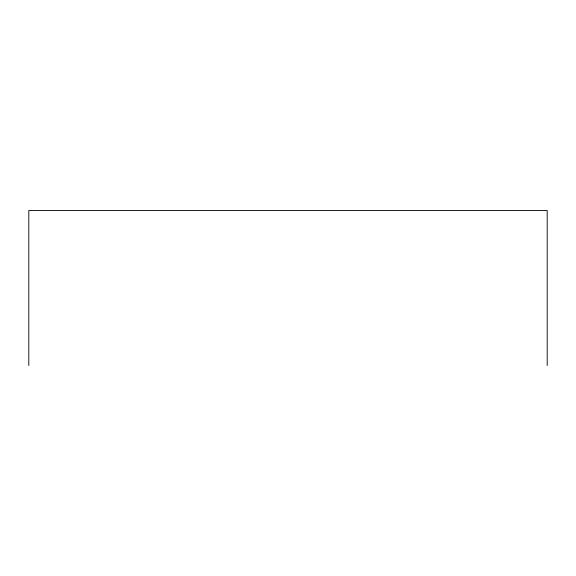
<?xml version="1.0" encoding="UTF-8"?>
<svg xmlns="http://www.w3.org/2000/svg" width="576" height="576" viewBox="0 0 576 576"><rect width="100%" height="100%" fill="white"/><g stroke="black" fill="none" stroke-linecap="round" stroke-linejoin="round"><path stroke-width="0.86" d="M547.2 365.479L547.2 210.521L28.8 210.521L28.8 365.479"/></g></svg>
